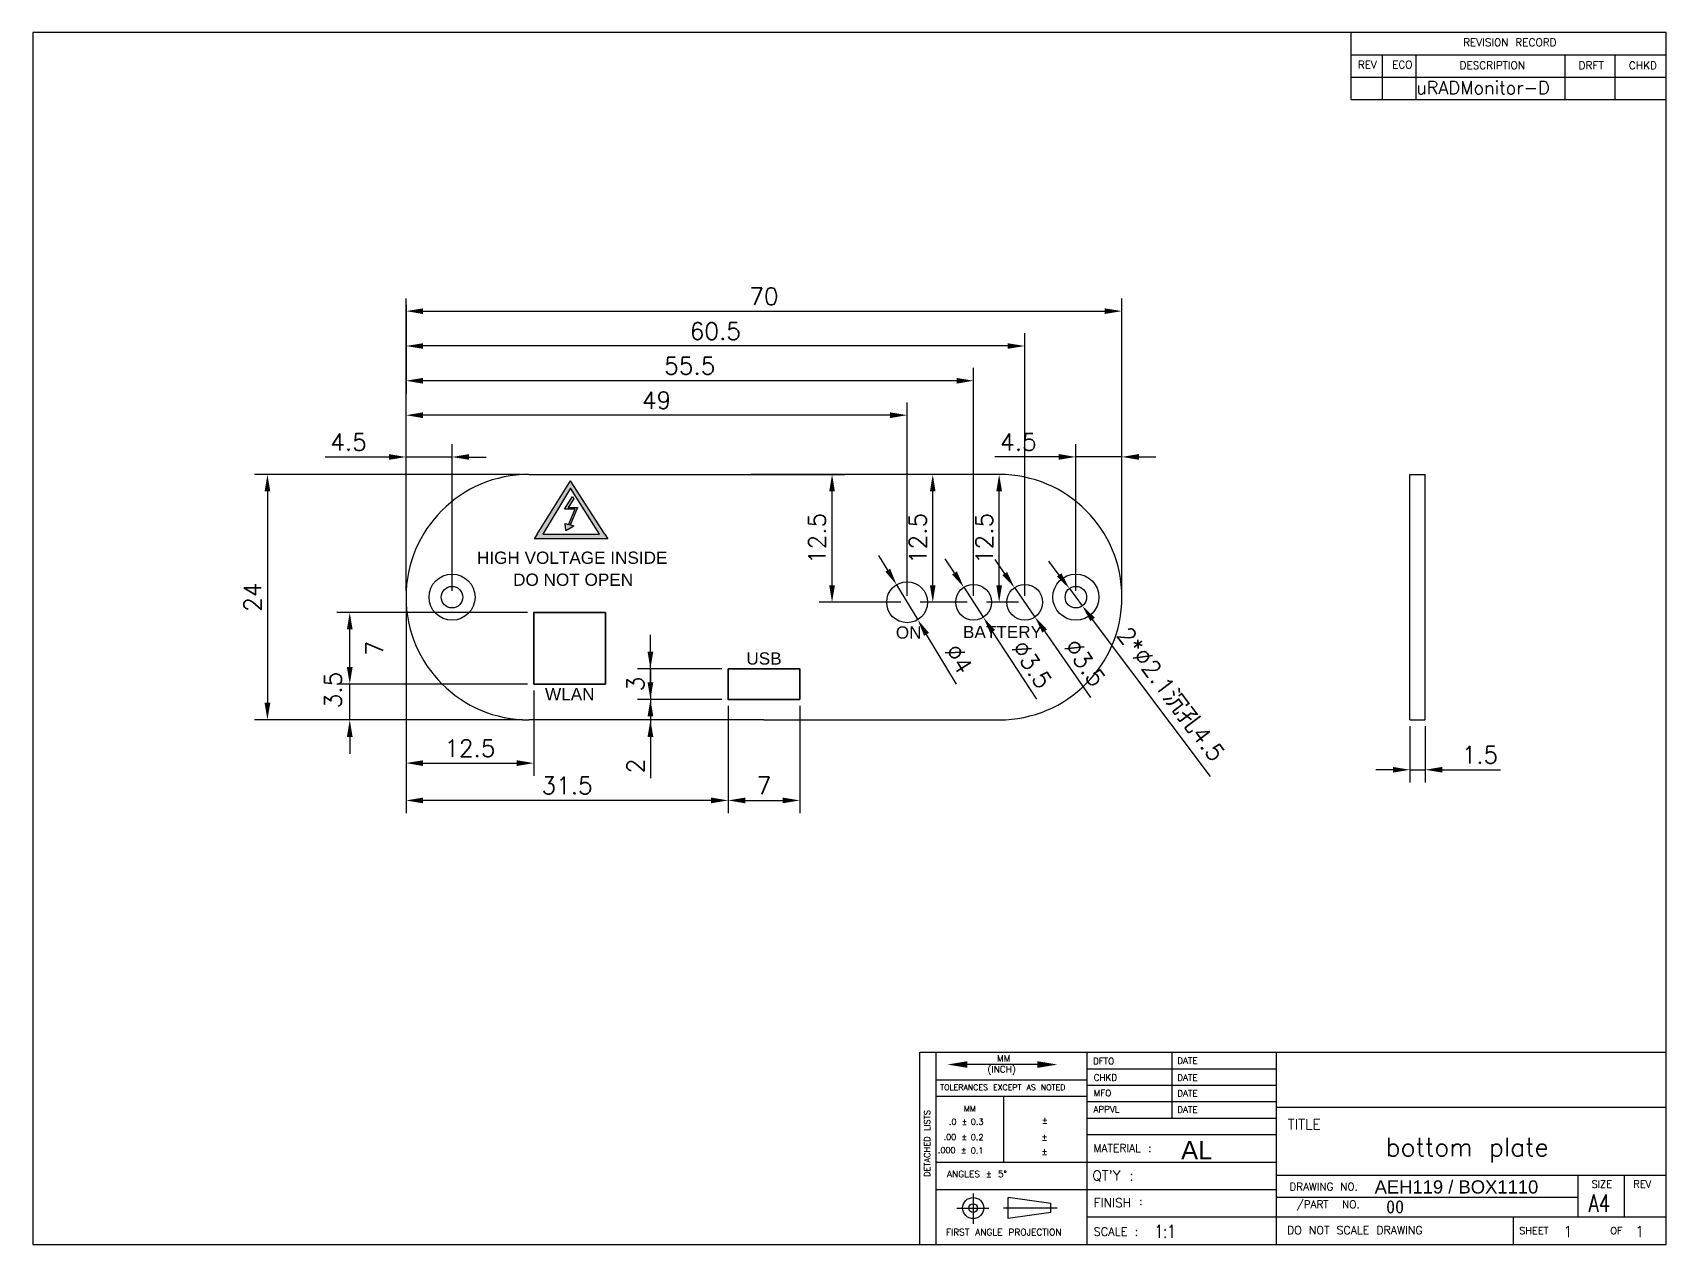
# Model space of a CAD drawing. Header units: millimetres. Extents: x 207 to 636, y 68 to 498.
# Drawn here: x 207.6 to 367.4, y 67.8 to 186.3 of the extents above; entities that cross this region are included whole.
import ezdxf
from ezdxf.enums import TextEntityAlignment as Align

# ---------------------------------------------------------------- set-up
doc = ezdxf.new("R2010")
doc.units = ezdxf.units.MM
for name, color, linetype, lineweight in [('Callout', 3, 'Continuous', 0), ('CAXA0', 7, 'Continuous', 70), ('Contour line', 1, 'Continuous', 15), ('Draw', 7, 'Continuous', 35), ('TEXT', 7, 'Continuous', 20)]:
    doc.layers.add(name, color=color, linetype=linetype, lineweight=lineweight)
doc.styles.add('_YES', font='ROMANC.SHX', dxfattribs={"height": 1.5})
doc.styles.add('ADESK2', font='romans')
doc.styles.get("Standard").update_dxf_attribs({"font": 'txt.shx'})
doc.styles.add('样式 1', font='Arial.ttf')
doc.dimstyles.new('ISO-25', dxfattribs={"dimtxt": 2.5, "dimasz": 2, "dimexe": 1.25, "dimexo": 0.625, "dimtad": 1, "dimdsep": 46, "dimtxsty": 'Standard', "dimcen": 2.5, "dimclrt": 256, "dimadec": 0, "dimazin": 0, "dimtfac": 1, "dimtmove": 0, "dimatfit": 3, "dimfxl": 1, "dimarcsym": 0})

# ---------------------------------------------------------------- blocks, each defined once
blk = doc.blocks.new('*D24')
at = {"layer": 'Callout', "color": 0, "lineweight": -2, "transparency": 16777216}
for p, q in [((244.13, 133.2), (244.13, 146.03)), ((248.63, 131.7), (248.63, 146.03)), ((242.46, 144.78), (236.21, 144.78)), ((248.63, 144.78), (244.13, 144.78)), ((250.3, 144.78), (251.96, 144.78))]:
    blk.add_line(p, q, dxfattribs=at)
at = {"layer": 'Callout', "color": 0, "lineweight": 35, "transparency": 16777216}
for points in [[(242.46, 145.06), (242.46, 144.51), (244.13, 144.78)], [(250.3, 145.06), (250.3, 144.51), (248.63, 144.78)]]:
    blk.add_solid(points, dxfattribs=at)
at = {"layer": 'Defpoints', "color": 0, "lineweight": 35, "transparency": 16777216}
for p in [(244.13, 144.78), (244.13, 132.57), (248.63, 131.07)]:
    blk.add_point(p, dxfattribs=at)
at = {"layer": 'Callout', "lineweight": 25, "transparency": 16777216, "insert": (238.51, 146.24), "char_height": 1.667, "attachment_point": 5}
blk.add_mtext('4.5', dxfattribs=at)
blk = doc.blocks.new('*D25')
at = {"layer": 'Callout', "color": 0, "lineweight": -2, "transparency": 16777216}
for p, q in [((255.4, 143.07), (229.33, 143.07)), ((230.58, 141.41), (230.58, 120.74)), ((255.4, 119.07), (229.33, 119.07))]:
    blk.add_line(p, q, dxfattribs=at)
at = {"layer": 'Callout', "color": 0, "lineweight": 35, "transparency": 16777216}
for points in [[(230.3, 141.41), (230.86, 141.41), (230.58, 143.07)], [(230.3, 120.74), (230.86, 120.74), (230.58, 119.07)]]:
    blk.add_solid(points, dxfattribs=at)
at = {"layer": 'Defpoints', "color": 0, "lineweight": 35, "transparency": 16777216}
for p in [(256.03, 143.07), (230.58, 119.07), (256.03, 119.07)]:
    blk.add_point(p, dxfattribs=at)
at = {"layer": 'Callout', "lineweight": 25, "transparency": 16777216, "insert": (229.12, 131.07), "char_height": 1.667, "attachment_point": 5, "rotation": 90}
blk.add_mtext('24', dxfattribs=at)
blk = doc.blocks.new('*D26')
at = {"layer": 'Callout', "color": 0, "lineweight": -2, "transparency": 16777216}
for p, q in [((244.13, 131.7), (244.13, 160.3)), ((314.13, 131.7), (314.13, 160.3)), ((245.8, 159.05), (312.46, 159.05))]:
    blk.add_line(p, q, dxfattribs=at)
at = {"layer": 'Callout', "color": 0, "lineweight": 35, "transparency": 16777216}
for points in [[(245.8, 159.32), (245.8, 158.77), (244.13, 159.05)], [(312.46, 159.32), (312.46, 158.77), (314.13, 159.05)]]:
    blk.add_solid(points, dxfattribs=at)
at = {"layer": 'Defpoints', "color": 0, "lineweight": 35, "transparency": 16777216}
for p in [(314.13, 159.05), (244.13, 131.07), (314.13, 131.07)]:
    blk.add_point(p, dxfattribs=at)
at = {"layer": 'Callout', "lineweight": 25, "transparency": 16777216, "insert": (279.13, 160.5), "char_height": 1.667, "attachment_point": 5}
blk.add_mtext('70', dxfattribs=at)
blk = doc.blocks.new('*D27')
at = {"layer": 'Callout', "color": 0, "lineweight": -2, "transparency": 16777216}
for p, q in [((308, 133.24), (307, 134.58)), ((309, 131.91), (310.26, 130.23)), ((322.81, 113.54), (311.26, 128.9))]:
    blk.add_line(p, q, dxfattribs=at)
at = {"layer": 'Callout', "color": 0, "lineweight": 35, "transparency": 16777216}
for points in [[(308.22, 133.41), (307.78, 133.08), (309, 131.91)], [(311.49, 129.07), (311.04, 128.73), (310.26, 130.23)]]:
    blk.add_solid(points, dxfattribs=at)
at = {"layer": 'Defpoints', "color": 0, "lineweight": 35, "transparency": 16777216}
for p in [(309, 131.91), (310.26, 130.23)]:
    blk.add_point(p, dxfattribs=at)
at = {"layer": 'Callout', "lineweight": 25, "transparency": 16777216, "insert": (318.86, 121.54), "char_height": 1.6667, "attachment_point": 5, "rotation": 306.9328}
blk.add_mtext('2*%%C2.1沉孔4.5', dxfattribs=at)
blk = doc.blocks.new('*D32')
at = {"layer": 'Callout', "color": 0, "lineweight": -2, "transparency": 16777216}
for p, q in [((342.29, 118.45), (342.29, 112.94)), ((343.79, 118.45), (343.79, 112.94)), ((340.63, 114.19), (338.96, 114.19)), ((342.29, 114.19), (343.79, 114.19)), ((345.46, 114.19), (351.15, 114.19))]:
    blk.add_line(p, q, dxfattribs=at)
at = {"layer": 'Callout', "color": 0, "lineweight": 35, "transparency": 16777216}
for points in [[(340.63, 114.47), (340.63, 113.91), (342.29, 114.19)], [(345.46, 114.47), (345.46, 113.91), (343.79, 114.19)]]:
    blk.add_solid(points, dxfattribs=at)
at = {"layer": 'Defpoints', "color": 0, "lineweight": 35, "transparency": 16777216}
for p in [(342.29, 119.07), (343.79, 119.07), (343.79, 114.19)]:
    blk.add_point(p, dxfattribs=at)
at = {"layer": 'Callout', "lineweight": 25, "transparency": 16777216, "insert": (349.14, 115.65), "char_height": 1.667, "attachment_point": 5}
blk.add_mtext('1.5', dxfattribs=at)
blk = doc.blocks.new('*D34')
at = {"layer": 'Callout', "color": 0, "lineweight": -2, "transparency": 16777216}
for p, q in [((291.23, 133.71), (290.37, 135.14)), ((292.1, 132.28), (294.17, 128.86)), ((297.97, 122.56), (295.03, 127.43))]:
    blk.add_line(p, q, dxfattribs=at)
at = {"layer": 'Callout', "color": 0, "lineweight": 35, "transparency": 16777216}
for points in [[(291.47, 133.85), (291, 133.57), (292.1, 132.28)], [(295.27, 127.58), (294.79, 127.29), (294.17, 128.86)]]:
    blk.add_solid(points, dxfattribs=at)
at = {"layer": 'Defpoints', "color": 0, "lineweight": 35, "transparency": 16777216}
for p in [(292.1, 132.28), (294.17, 128.86)]:
    blk.add_point(p, dxfattribs=at)
at = {"layer": 'Callout', "lineweight": 25, "transparency": 16777216, "insert": (298.18, 125.04), "char_height": 1.667, "attachment_point": 5, "rotation": 301.1613}
blk.add_mtext('∅4', dxfattribs=at)
blk = doc.blocks.new('*D35')
at = {"layer": 'Callout', "color": 0, "lineweight": -2, "transparency": 16777216}
for p, q in [((256.76, 143.07), (287.04, 143.07)), ((285.79, 132.24), (285.79, 141.41)), ((292.51, 130.57), (284.54, 130.57))]:
    blk.add_line(p, q, dxfattribs=at)
at = {"layer": 'Callout', "color": 0, "lineweight": 35, "transparency": 16777216}
for points in [[(285.51, 141.41), (286.07, 141.41), (285.79, 143.07)], [(285.51, 132.24), (286.07, 132.24), (285.79, 130.57)]]:
    blk.add_solid(points, dxfattribs=at)
at = {"layer": 'Defpoints', "color": 0, "lineweight": 35, "transparency": 16777216}
for p in [(256.13, 143.07), (285.79, 143.07), (293.13, 130.57)]:
    blk.add_point(p, dxfattribs=at)
at = {"layer": 'Callout', "lineweight": 25, "transparency": 16777216, "insert": (284.33, 136.82), "char_height": 1.667, "attachment_point": 5, "rotation": 90}
blk.add_mtext('12.5', dxfattribs=at)
blk = doc.blocks.new('*D39')
at = {"layer": 'Callout', "color": 0, "lineweight": -2, "transparency": 16777216}
for p, q in [((309.63, 131.7), (309.63, 146.04)), ((314.13, 132.32), (314.13, 146.04)), ((307.96, 144.79), (301.71, 144.79)), ((314.13, 144.79), (309.63, 144.79)), ((315.8, 144.79), (317.46, 144.79))]:
    blk.add_line(p, q, dxfattribs=at)
at = {"layer": 'Callout', "color": 0, "lineweight": 35, "transparency": 16777216}
for points in [[(307.96, 145.07), (307.96, 144.51), (309.63, 144.79)], [(315.8, 145.07), (315.8, 144.51), (314.13, 144.79)]]:
    blk.add_solid(points, dxfattribs=at)
at = {"layer": 'Defpoints', "color": 0, "lineweight": 35, "transparency": 16777216}
for p in [(309.63, 144.79), (309.63, 131.07), (314.13, 131.7)]:
    blk.add_point(p, dxfattribs=at)
at = {"layer": 'Callout', "lineweight": 35, "transparency": 16777216, "insert": (304.01, 146.25), "char_height": 1.667, "attachment_point": 5}
blk.add_mtext('4.5', dxfattribs=at)
blk = doc.blocks.new('*D40')
at = {"layer": 'Callout', "color": 0, "lineweight": -2, "transparency": 16777216}
for p, q in [((238.63, 124.24), (238.63, 125.91)), ((255.38, 122.57), (237.38, 122.57)), ((238.63, 119.07), (238.63, 122.57)), ((255.51, 119.07), (237.38, 119.07)), ((238.63, 117.41), (238.63, 115.74))]:
    blk.add_line(p, q, dxfattribs=at)
at = {"layer": 'Callout', "color": 0, "lineweight": 35, "transparency": 16777216}
for points in [[(238.35, 124.24), (238.91, 124.24), (238.63, 122.57)], [(238.35, 117.41), (238.91, 117.41), (238.63, 119.07)]]:
    blk.add_solid(points, dxfattribs=at)
at = {"layer": 'Defpoints', "color": 0, "lineweight": 35, "transparency": 16777216}
for p in [(238.63, 122.57), (256, 122.57), (256.13, 119.07)]:
    blk.add_point(p, dxfattribs=at)
at = {"layer": 'Callout', "lineweight": 35, "transparency": 16777216, "insert": (236.99, 121.99), "char_height": 1.667, "attachment_point": 5, "rotation": 90}
blk.add_mtext('3.5', dxfattribs=at)
blk = doc.blocks.new('*D41')
at = {"layer": 'Callout', "color": 0, "lineweight": -2, "transparency": 16777216}
for p, q in [((256, 129.57), (237.38, 129.57)), ((238.63, 124.24), (238.63, 127.91)), ((256, 122.57), (237.38, 122.57))]:
    blk.add_line(p, q, dxfattribs=at)
at = {"layer": 'Callout', "color": 0, "lineweight": 35, "transparency": 16777216}
for points in [[(238.35, 127.91), (238.91, 127.91), (238.63, 129.57)], [(238.35, 124.24), (238.91, 124.24), (238.63, 122.57)]]:
    blk.add_solid(points, dxfattribs=at)
at = {"layer": 'Defpoints', "color": 0, "lineweight": 35, "transparency": 16777216}
for p in [(238.63, 129.57), (256.63, 129.57), (256.63, 122.57)]:
    blk.add_point(p, dxfattribs=at)
at = {"layer": 'Callout', "lineweight": 35, "transparency": 16777216, "insert": (241.05, 126.07), "char_height": 1.67, "attachment_point": 5, "rotation": 90}
blk.add_mtext('7', dxfattribs=at)
blk = doc.blocks.new('*D43')
at = {"layer": 'Callout', "color": 0, "lineweight": -2, "transparency": 16777216}
for p, q in [((244.13, 131.07), (244.13, 113.59)), ((256.63, 121.95), (256.63, 113.59)), ((245.8, 114.84), (254.96, 114.84))]:
    blk.add_line(p, q, dxfattribs=at)
at = {"layer": 'Callout', "color": 0, "lineweight": 35, "transparency": 16777216}
for points in [[(245.8, 115.12), (245.8, 114.56), (244.13, 114.84)], [(254.96, 115.12), (254.96, 114.56), (256.63, 114.84)]]:
    blk.add_solid(points, dxfattribs=at)
at = {"layer": 'Defpoints', "color": 0, "lineweight": 35, "transparency": 16777216}
for p in [(244.13, 131.7), (256.63, 122.57), (256.63, 114.84)]:
    blk.add_point(p, dxfattribs=at)
at = {"layer": 'Callout', "lineweight": 35, "transparency": 16777216, "insert": (250.38, 116.3), "char_height": 1.667, "attachment_point": 5}
blk.add_mtext('12.5', dxfattribs=at)
blk = doc.blocks.new('*D44')
at = {"layer": 'Callout', "color": 0, "lineweight": -2, "transparency": 16777216}
for p, q in [((275.63, 120.45), (275.63, 109.94)), ((282.63, 120.45), (282.63, 109.94)), ((277.3, 111.19), (280.96, 111.19))]:
    blk.add_line(p, q, dxfattribs=at)
at = {"layer": 'Callout', "color": 0, "lineweight": 35, "transparency": 16777216}
for points in [[(277.3, 111.47), (277.3, 110.91), (275.63, 111.19)], [(280.96, 111.47), (280.96, 110.91), (282.63, 111.19)]]:
    blk.add_solid(points, dxfattribs=at)
at = {"layer": 'Defpoints', "color": 0, "lineweight": 35, "transparency": 16777216}
for p in [(275.63, 121.07), (282.63, 121.07), (282.63, 111.19)]:
    blk.add_point(p, dxfattribs=at)
at = {"layer": 'Callout', "lineweight": 35, "transparency": 16777216, "insert": (279.13, 112.65), "char_height": 1.67, "attachment_point": 5}
blk.add_mtext('7', dxfattribs=at)
blk = doc.blocks.new('*D45')
at = {"layer": 'Callout', "color": 0, "lineweight": -2, "transparency": 16777216}
for p, q in [((244.13, 130.45), (244.13, 109.94)), ((275.63, 120.45), (275.63, 109.94)), ((273.96, 111.19), (245.8, 111.19))]:
    blk.add_line(p, q, dxfattribs=at)
at = {"layer": 'Callout', "color": 0, "lineweight": 35, "transparency": 16777216}
for points in [[(245.8, 111.47), (245.8, 110.91), (244.13, 111.19)], [(273.96, 111.47), (273.96, 110.91), (275.63, 111.19)]]:
    blk.add_solid(points, dxfattribs=at)
at = {"layer": 'Defpoints', "color": 0, "lineweight": 35, "transparency": 16777216}
for p in [(244.13, 131.07), (275.63, 121.07), (244.13, 111.19)]:
    blk.add_point(p, dxfattribs=at)
at = {"layer": 'Callout', "lineweight": 35, "transparency": 16777216, "insert": (259.88, 112.65), "char_height": 1.667, "attachment_point": 5}
blk.add_mtext('31.5', dxfattribs=at)
blk = doc.blocks.new('*D46')
at = {"layer": 'Callout', "color": 0, "lineweight": -2, "transparency": 16777216}
for p, q in [((268.03, 122.74), (268.03, 124.4)), ((275.01, 121.07), (266.78, 121.07)), ((268.03, 121.07), (268.03, 119.07)), ((267.4, 119.07), (266.78, 119.07)), ((268.03, 117.41), (268.03, 113.38))]:
    blk.add_line(p, q, dxfattribs=at)
at = {"layer": 'Callout', "color": 0, "lineweight": 35, "transparency": 16777216}
for points in [[(267.75, 122.74), (268.31, 122.74), (268.03, 121.07)], [(267.75, 117.41), (268.31, 117.41), (268.03, 119.07)]]:
    blk.add_solid(points, dxfattribs=at)
at = {"layer": 'Defpoints', "color": 0, "lineweight": 35, "transparency": 16777216}
for p in [(275.63, 121.07), (268.03, 119.07), (268.03, 119.07)]:
    blk.add_point(p, dxfattribs=at)
at = {"layer": 'Callout', "lineweight": 35, "transparency": 16777216, "insert": (266.57, 114.56), "char_height": 1.67, "attachment_point": 5, "rotation": 90}
blk.add_mtext('2', dxfattribs=at)
blk = doc.blocks.new('*D47')
at = {"layer": 'Callout', "color": 0, "lineweight": -2, "transparency": 16777216}
for p, q in [((268.03, 125.73), (268.03, 127.4)), ((275.01, 124.07), (266.78, 124.07)), ((268.03, 124.07), (268.03, 121.07)), ((275.01, 121.07), (266.78, 121.07)), ((268.03, 119.4), (268.03, 117.74))]:
    blk.add_line(p, q, dxfattribs=at)
at = {"layer": 'Callout', "color": 0, "lineweight": 35, "transparency": 16777216}
for points in [[(267.75, 125.73), (268.31, 125.73), (268.03, 124.07)], [(267.75, 119.4), (268.31, 119.4), (268.03, 121.07)]]:
    blk.add_solid(points, dxfattribs=at)
at = {"layer": 'Defpoints', "color": 0, "lineweight": 35, "transparency": 16777216}
for p in [(275.63, 124.07), (268.03, 121.07), (275.63, 121.07)]:
    blk.add_point(p, dxfattribs=at)
at = {"layer": 'Callout', "lineweight": 35, "transparency": 16777216, "insert": (266.57, 122.58), "char_height": 1.67, "attachment_point": 5, "rotation": 90}
blk.add_mtext('3', dxfattribs=at)
blk = doc.blocks.new('*D48')
at = {"layer": 'Callout', "color": 0, "lineweight": -2, "transparency": 16777216}
for p, q in [((244.13, 146.66), (244.13, 150.12)), ((291.46, 148.87), (245.8, 148.87)), ((293.13, 131.2), (293.13, 150.12))]:
    blk.add_line(p, q, dxfattribs=at)
at = {"layer": 'Callout', "color": 0, "lineweight": 35, "transparency": 16777216}
for points in [[(245.8, 149.15), (245.8, 148.59), (244.13, 148.87)], [(291.46, 149.15), (291.46, 148.59), (293.13, 148.87)]]:
    blk.add_solid(points, dxfattribs=at)
at = {"layer": 'Defpoints', "color": 0, "lineweight": 35, "transparency": 16777216}
for p in [(244.13, 148.87), (244.13, 146.03), (293.13, 130.57)]:
    blk.add_point(p, dxfattribs=at)
at = {"layer": 'Callout', "lineweight": 35, "transparency": 16777216, "insert": (268.63, 150.33), "char_height": 1.667, "attachment_point": 5}
blk.add_mtext('49', dxfattribs=at)
blk = doc.blocks.new('*D49')
at = {"layer": 'Callout', "color": 0, "lineweight": -2, "transparency": 16777216}
for p, q in [((297.76, 133.44), (296.85, 134.83)), ((298.67, 132.04), (300.58, 129.11)), ((305.81, 121.08), (301.49, 127.71))]:
    blk.add_line(p, q, dxfattribs=at)
at = {"layer": 'Callout', "color": 0, "lineweight": 35, "transparency": 16777216}
for points in [[(298, 133.59), (297.53, 133.29), (298.67, 132.04)], [(301.73, 127.86), (301.26, 127.56), (300.58, 129.11)]]:
    blk.add_solid(points, dxfattribs=at)
at = {"layer": 'Defpoints', "color": 0, "lineweight": 35, "transparency": 16777216}
for p in [(298.67, 132.04), (300.58, 129.11)]:
    blk.add_point(p, dxfattribs=at)
at = {"layer": 'Callout', "lineweight": 25, "transparency": 16777216, "insert": (305.33, 124.49), "char_height": 1.667, "attachment_point": 5, "rotation": 303.0772}
blk.add_mtext('∅3.5', dxfattribs=at)
blk = doc.blocks.new('*D50')
at = {"layer": 'Callout', "color": 0, "lineweight": -2, "transparency": 16777216}
for p, q in [((300.88, 143.07), (294.39, 143.07)), ((295.64, 132.24), (295.64, 141.41)), ((299, 130.57), (294.39, 130.57))]:
    blk.add_line(p, q, dxfattribs=at)
at = {"layer": 'Callout', "color": 0, "lineweight": 35, "transparency": 16777216}
for points in [[(295.36, 141.41), (295.91, 141.41), (295.64, 143.07)], [(295.36, 132.24), (295.91, 132.24), (295.64, 130.57)]]:
    blk.add_solid(points, dxfattribs=at)
at = {"layer": 'Defpoints', "color": 0, "lineweight": 35, "transparency": 16777216}
for p in [(295.64, 143.07), (301.51, 143.07), (299.63, 130.57)]:
    blk.add_point(p, dxfattribs=at)
at = {"layer": 'Callout', "lineweight": 35, "transparency": 16777216, "insert": (294.18, 136.82), "char_height": 1.667, "attachment_point": 5, "rotation": 90}
blk.add_mtext('12.5', dxfattribs=at)
blk = doc.blocks.new('*D51')
at = {"layer": 'Callout', "color": 0, "lineweight": -2, "transparency": 16777216}
for p, q in [((244.13, 159.67), (244.13, 150.99)), ((299.63, 131.2), (299.63, 153.49)), ((297.96, 152.24), (245.8, 152.24))]:
    blk.add_line(p, q, dxfattribs=at)
at = {"layer": 'Callout', "color": 0, "lineweight": 35, "transparency": 16777216}
for points in [[(245.8, 152.52), (245.8, 151.96), (244.13, 152.24)], [(297.96, 152.52), (297.96, 151.96), (299.63, 152.24)]]:
    blk.add_solid(points, dxfattribs=at)
at = {"layer": 'Defpoints', "color": 0, "lineweight": 35, "transparency": 16777216}
for p in [(244.13, 160.3), (244.13, 152.24), (299.63, 130.57)]:
    blk.add_point(p, dxfattribs=at)
at = {"layer": 'Callout', "lineweight": 35, "transparency": 16777216, "insert": (271.88, 153.7), "char_height": 1.667, "attachment_point": 5}
blk.add_mtext('55.5', dxfattribs=at)
blk = doc.blocks.new('*D52')
at = {"layer": 'Callout', "color": 0, "lineweight": -2, "transparency": 16777216}
for p, q in [((302.68, 133.37), (301.73, 134.74)), ((303.63, 132.01), (305.63, 129.13)), ((311.1, 121.27), (306.58, 127.76))]:
    blk.add_line(p, q, dxfattribs=at)
at = {"layer": 'Callout', "color": 0, "lineweight": 35, "transparency": 16777216}
for points in [[(302.91, 133.53), (302.45, 133.22), (303.63, 132.01)], [(306.81, 127.92), (306.35, 127.61), (305.63, 129.13)]]:
    blk.add_solid(points, dxfattribs=at)
at = {"layer": 'Defpoints', "color": 0, "lineweight": 35, "transparency": 16777216}
for p in [(303.63, 132.01), (305.63, 129.13)]:
    blk.add_point(p, dxfattribs=at)
at = {"layer": 'Callout', "lineweight": 25, "transparency": 16777216, "insert": (310.51, 124.66), "char_height": 1.667, "attachment_point": 5, "rotation": 304.8231}
blk.add_mtext('∅3.5', dxfattribs=at)
blk = doc.blocks.new('*D53')
at = {"layer": 'Callout', "color": 0, "lineweight": -2, "transparency": 16777216}
for p, q in [((244.13, 151.62), (244.13, 156.89)), ((304.63, 131.19), (304.63, 156.89)), ((302.96, 155.64), (245.8, 155.64))]:
    blk.add_line(p, q, dxfattribs=at)
at = {"layer": 'Callout', "color": 0, "lineweight": 35, "transparency": 16777216}
for points in [[(245.8, 155.91), (245.8, 155.36), (244.13, 155.64)], [(302.96, 155.91), (302.96, 155.36), (304.63, 155.64)]]:
    blk.add_solid(points, dxfattribs=at)
at = {"layer": 'Defpoints', "color": 0, "lineweight": 35, "transparency": 16777216}
for p in [(244.13, 155.64), (244.13, 150.99), (304.63, 130.57)]:
    blk.add_point(p, dxfattribs=at)
at = {"layer": 'Callout', "lineweight": 35, "transparency": 16777216, "insert": (274.38, 157.09), "char_height": 1.667, "attachment_point": 5}
blk.add_mtext('60.5', dxfattribs=at)
blk = doc.blocks.new('*D54')
at = {"layer": 'Callout', "color": 0, "lineweight": -2, "transparency": 16777216}
for p, q in [((301.51, 143.07), (300.88, 143.07)), ((302.13, 132.24), (302.13, 141.41)), ((304.01, 130.57), (300.88, 130.57))]:
    blk.add_line(p, q, dxfattribs=at)
at = {"layer": 'Callout', "color": 0, "lineweight": 35, "transparency": 16777216}
for points in [[(301.85, 141.41), (302.41, 141.41), (302.13, 143.07)], [(301.85, 132.24), (302.41, 132.24), (302.13, 130.57)]]:
    blk.add_solid(points, dxfattribs=at)
at = {"layer": 'Defpoints', "color": 0, "lineweight": 35, "transparency": 16777216}
for p in [(302.13, 143.07), (302.13, 143.07), (304.63, 130.57)]:
    blk.add_point(p, dxfattribs=at)
at = {"layer": 'Callout', "lineweight": 35, "transparency": 16777216, "insert": (300.67, 136.82), "char_height": 1.667, "attachment_point": 5, "rotation": 90}
blk.add_mtext('12.5', dxfattribs=at)

msp = doc.modelspace()

# ---------------------------------------------------------------- hatches: boundary and pattern name
at = {"layer": 'TEXT', "lineweight": 35}
h = msp.add_hatch(color=256, dxfattribs=at)
h.dxf.hatch_style = 1
h.paths.add_polyline_path([(260.224, 142.437), (256.966, 137.24), (256.663, 136.793), (263.878, 136.793), (263.588, 137.24)])
h.paths.add_polyline_path([(263.056, 137.24), (257.499, 137.24), (260.225, 141.744)], flags=16)
h.paths.add_polyline_path([(260.899, 139.841), (260.178, 138.147), (260.551, 138.047), (259.767, 137.595), (259.684, 138.279), (260.021, 138.189), (260.654, 139.67), (259.621, 139.67), (260.4, 140.906), (260.554, 140.689), (260.002, 139.841)], flags=0)
h.paths.add_polyline_path([(260.554, 140.689), (260.4, 140.906), (259.621, 139.67), (260.654, 139.67), (260.021, 138.189), (260.178, 138.147), (260.899, 139.841), (260.002, 139.841)], flags=0)
h.paths.add_polyline_path([(259.684, 138.279), (259.767, 137.595), (260.551, 138.047)], flags=0)
h = msp.add_hatch(color=256, dxfattribs=at)
h.dxf.hatch_style = 1
h.paths.add_polyline_path([(259.767, 137.595), (260.551, 138.047), (259.684, 138.279)])
h.paths.add_polyline_path([(260.021, 138.189), (260.178, 138.147), (260.899, 139.841), (260.002, 139.841), (260.554, 140.689), (260.4, 140.906), (259.621, 139.67), (260.654, 139.67)])

# ---------------------------------------------------------------- linework, layer by layer
at = {"layer": 'CAXA0', "color": 0, "lineweight": 25}
for p, q in [((367.367, 186.288), (207.626, 186.288)), ((207.626, 186.288), (207.626, 67.77)), ((207.626, 186.288), (207.626, 67.77)), ((207.626, 186.288), (207.626, 67.77)), ((336.502, 186.288), (336.502, 179.766)), ((367.367, 67.77), (367.367, 186.288)), ((336.502, 184.114), (367.367, 184.114)), ((339.598, 179.766), (339.598, 184.114)), ((342.903, 179.766), (342.903, 184.114)), ((357.472, 179.766), (357.472, 184.114)), ((362.355, 179.766), (362.355, 184.114)), ((336.502, 181.94), (367.367, 181.94)), ((336.502, 179.766), (367.367, 179.766)), ((295.977, 67.77), (295.977, 86.557)), ((310.692, 86.557), (310.692, 67.77)), ((319.052, 80.116), (319.052, 86.557)), ((329.256, 67.77), (329.256, 86.557)), ((305.953, 85.356), (298.961, 85.356)), ((310.692, 84.947), (329.256, 84.947)), ((295.977, 83.873), (310.692, 83.873)), ((310.692, 83.336), (329.256, 83.336)), ((295.977, 82.263), (310.692, 82.263)), ((302.6, 75.822), (302.6, 82.263)), ((310.692, 81.726), (329.256, 81.726)), ((310.692, 80.116), (329.256, 80.116)), ((329.256, 81.189), (367.367, 81.189)), ((310.692, 78.506), (329.256, 78.506)), ((295.977, 75.822), (329.256, 75.822)), ((329.256, 74.533), (367.367, 74.533)), ((358.739, 70.454), (358.739, 74.533)), ((363.287, 70.454), (363.287, 74.533)), ((295.977, 73.138), (329.256, 73.138)), ((299.589, 72.747), (299.589, 69.78)), ((303.014, 70.293), (303.014, 72.348)), ((307.182, 71.749), (303.014, 72.348)), ((329.256, 72.396), (358.739, 72.396)), ((297.99, 71.32), (301.13, 71.32)), ((307.81, 71.32), (302.557, 71.32)), ((307.182, 70.892), (303.014, 70.293)), ((307.182, 70.892), (307.182, 71.749)), ((310.692, 70.454), (329.256, 70.454)), ((329.256, 70.454), (367.367, 70.454)), ((352.411, 67.77), (352.411, 70.454)), ((207.626, 67.77), (367.367, 67.77))]:
    msp.add_line(p, q, dxfattribs=at)
at = {"layer": 'CAXA0', "color": 0, "linetype": 'Continuous', "lineweight": 25}
for p, q in [((294.367, 67.77), (294.367, 86.557)), ((294.367, 86.557), (367.367, 86.557))]:
    msp.add_line(p, q, dxfattribs=at)
at = {"layer": 'CAXA0', "color": 0, "lineweight": 25}
for radius in [1.028, 0.428]:
    msp.add_circle((299.589, 71.32), radius, dxfattribs=at)
for points in [[(299.009, 85.034), (299.009, 85.678), (297.076, 85.356)], [(305.878, 85.678), (305.878, 85.034), (307.81, 85.356)]]:
    msp.add_solid(points, dxfattribs=at)
at = {"layer": 'Contour line', "lineweight": 35}
for points in [[(256.627, 122.572), (263.627, 122.572), (263.627, 129.572), (256.627, 129.572)], [(275.631, 124.066), (282.629, 124.066), (282.629, 121.07), (275.631, 121.07)]]:
    msp.add_lwpolyline(points, close=True, dxfattribs=at)
at = {"layer": 'Contour line', "lineweight": 25}
for centre, radius in [((293.131, 130.572), 2), ((299.628, 130.575), 1.75), ((304.63, 130.569), 1.75)]:
    msp.add_circle(centre, radius, dxfattribs=at)
at = {"layer": 'Draw', "lineweight": 25}
for p, q in [((256.131, 143.072), (279.131, 143.072)), ((301.506, 143.072), (277.881, 143.072)), ((302.131, 143.072), (279.131, 143.072)), ((342.295, 143.072), (343.795, 143.072)), ((342.295, 119.072), (342.295, 143.072)), ((343.795, 119.072), (343.795, 143.072)), ((279.131, 119.072), (256.131, 119.072)), ((279.131, 119.072), (302.131, 119.072)), ((342.295, 119.072), (343.795, 119.072))]:
    msp.add_line(p, q, dxfattribs=at)
for centre, radius in [((248.631, 131.072), 2.25), ((309.631, 131.072), 2.25), ((248.631, 131.072), 1.05), ((309.631, 131.072), 1.05)]:
    msp.add_circle(centre, radius, dxfattribs=at)
for centre, start, end in [((256.131, 131.072), 90, 270), ((302.131, 131.072), 270, 90)]:
    msp.add_arc(centre, 12, start, end, dxfattribs=at)
at = {"layer": 'TEXT', "lineweight": 25, "ltscale": 0.4}
for p, q in [((256.966, 137.24), (260.224, 142.437)), ((263.588, 137.24), (260.224, 142.437)), ((260.225, 141.744), (257.499, 137.24)), ((259.621, 139.67), (260.4, 140.906)), ((260.554, 140.689), (260.002, 139.841)), ((263.056, 137.24), (260.225, 141.744)), ((260.4, 140.906), (260.554, 140.689)), ((260.654, 139.67), (259.621, 139.67)), ((260.002, 139.841), (260.899, 139.841)), ((260.654, 139.67), (260.021, 138.189)), ((260.899, 139.841), (260.168, 138.123)), ((259.684, 138.279), (260.551, 138.047)), ((259.767, 137.595), (259.684, 138.279)), ((259.767, 137.595), (260.551, 138.047)), ((256.966, 137.24), (256.663, 136.793)), ((263.878, 136.793), (256.663, 136.793)), ((257.499, 137.24), (263.056, 137.24)), ((263.588, 137.24), (263.878, 136.793))]:
    msp.add_line(p, q, dxfattribs=at)

# ---------------------------------------------------------------- texts
at = {"layer": 'CAXA0', "color": 0, "lineweight": 25}
for s, height, p in [('REVISION RECORD', 0.75147, (347.492, 184.959)), ('ECO', 0.7515, (340.552, 182.783)), ('DRFT', 0.7515, (358.792, 182.715)), ('CHKD', 0.7515, (363.715, 182.702)), ('MM', 0.6441, (301.909, 85.641)), ('(INCH)', 0.6441, (300.983, 84.569)), ('DFTO', 0.6261, (311.308, 85.379)), ('TOLERANCES EXCEPT AS NOTED', 0.55824, (296.367, 82.847)), ('CHKD', 0.6261, (311.378, 83.775)), ('MFO', 0.6261, (311.372, 82.256)), ('.0 %%P ', 0.5797, (297.207, 79.468)), ('MM ', 0.5797, (298.669, 80.752)), ('0.3', 0.5797, (299.355, 79.468)), (' %%P', 0.6441, (305.708, 79.593)), ('APPVL', 0.6261, (311.345, 80.665)), ('TITLE', 0.9919, (330.347, 79.009)), ('.00 %%P ', 0.5797, (296.689, 77.979)), ('0.2', 0.5797, (299.355, 77.955)), (' %%P', 0.6441, (305.699, 77.939)), ('.000 %%P ', 0.5797, (296.136, 76.695)), ('0.1', 0.5797, (299.355, 76.648)), (' %%P', 0.6441, (305.681, 76.512)), ('MATERIAL :', 0.771, (311.34, 76.801)), ('ANGLES %%P 5%%d', 0.64412, (297.023, 74.329)), ("QT'Y :", 0.9739, (311.245, 74.013)), ('DRAWING NO.', 0.74347, (330.515, 73.049)), ('FINISH', 0.8696, (311.383, 71.405)), ('/PART  NO.', 0.7435, (331.215, 71.314)), ('FIRST ANGLE PROJECTION', 0.64412, (296.92, 68.636)), ('SCALE :', 0.8116, (311.365, 68.609)), ('DO NOT SCALE DRAWING', 0.7826, (330.279, 68.767))]:
    msp.add_text(s, height=height, dxfattribs=at).set_placement(p)
for s, height, style, p in [('REV', 0.7515, 'ADESK2', (337.197, 182.769)), ('DESCRIPTION', 0.75147, 'ADESK2', (347.144, 182.725)), ('uRADMonitor-D', 1.26998, 'ADESK2', (342.903, 180.266)), ('DATE', 0.628, 'ADESK2', (319.543, 85.423)), ('DATE', 0.628, 'ADESK2', (319.543, 83.767)), ('DATE', 0.628, 'ADESK2', (319.543, 82.234)), ('DATE', 0.628, 'ADESK2', (319.543, 80.64)), ('SIZE', 0.6978, 'ADESK2', (360.051, 73.309)), ('REV', 0.6978, 'ADESK2', (364.151, 73.309)), (':', 0.671, '_YES', (315.842, 71.643)), ('SHEET', 0.6978, 'ADESK2', (352.977, 68.763)), ('OF', 0.6978, 'ADESK2', (361.89, 68.767))]:
    msp.add_text(s, height=height, dxfattribs=dict(at, style=style)).set_placement(p)
msp.add_text('DETACHED LISTS', height=0.59044, rotation=90, dxfattribs=at).set_placement((295.379, 74.361))
at = {"layer": 'CAXA0', "color": 0, "lineweight": 25, "width": 0.75}
msp.add_text('A4', height=1.7176, dxfattribs=at).set_placement((359.777, 70.94))
at = {"layer": 'CAXA0', "color": 0, "lineweight": 25}
for s, insert, char_height, width, attachment_point in [('{\\fArial|b0|i0|c0|p34;AL}', (321.447, 76.979), 1.78921, 39.01583, 5), ('bottom plate', (347.895, 76.979), 1.78921, 39.01583, 5), ('{\\fArial|b0|i0|c0|p32;AEH119 / BOX1110}', (338.842, 74.03), 1.28823, 38.50474, 1), ('{\\fSimSun|b0|i0|c134|p2;00}', (339.968, 72.089), 1.28823, 38.50474, 1)]:
    msp.add_mtext(s, dxfattribs=dict(at, insert=insert, char_height=char_height, width=width, attachment_point=attachment_point))
at = {"layer": 'CAXA0', "color": 0, "lineweight": 25, "width": 0.75}
msp.add_attdef('1:1', (317.331, 68.394), '', height=1.288, dxfattribs=at)
at = {"layer": 'CAXA0', "color": 0, "lineweight": 25}
for p, s in [((357.281, 68.484), 'X'), ((364.315, 68.484), 'Y')]:
    msp.add_attdef('1', p, s, height=1.074, dxfattribs=at)
at = {"layer": 'TEXT', "lineweight": 25, "ltscale": 0.4, "style": '样式 1'}
for s, p in [('HIGH VOLTAGE INSIDE', (260.382, 134.33)), ('DO NOT OPEN', (260.47, 132.179)), ('ON', (293.284, 127.016)), ('BATTERY', (302.457, 127.066)), ('USB', (279.135, 124.475)), ('WLAN', (260.144, 120.983))]:
    msp.add_text(s, height=1.2, dxfattribs=at).set_placement(p, align=Align.CENTER)

# ---------------------------------------------------------------- dimensions: what is measured, and where the dimension line sits
at = {"layer": 'Callout', "lineweight": 25}
dim = msp.add_linear_dim(base=(314.131, 159.047), p1=(244.131, 131.072), p2=(314.131, 131.072), dimstyle='ISO-25', override={"dimtxt": 1.6667, "dimasz": 1.6667, "dimgap": 0.6245}, dxfattribs=at)
dim.commit()
dim.dimension.update_dxf_attribs({"geometry": '*D26', "text_midpoint": (279.131, 159.047), "dimtype": 160})
at = {"layer": 'Callout', "lineweight": 35}
for base, p1, p2, picture, middle in [((244.131, 152.242), (299.628, 130.575), (244.131, 160.297), '*D51', (271.879, 153.7)), ((282.629, 111.192), (275.631, 121.07), (282.629, 121.07), '*D44', (279.13, 112.65))]:
    dim = msp.add_linear_dim(base=base, p1=p1, p2=p2, dimstyle='ISO-25', override={"dimtxt": 1.6667, "dimasz": 1.6667, "dimgap": 0.6245}, dxfattribs=at)
    dim.commit()
    dim.dimension.update_dxf_attribs({"geometry": picture, "text_midpoint": middle})
for base, p1, p2, picture, middle in [((244.131, 155.635), (304.63, 130.569), (244.131, 150.992), '*D53', (274.381, 155.635)), ((244.131, 148.871), (293.131, 130.572), (244.131, 146.034), '*D48', (268.631, 148.871)), ((309.631, 144.789), (314.131, 131.697), (309.631, 131.072), '*D39', (304.006, 144.789)), ((256.627, 114.839), (244.131, 131.697), (256.627, 122.572), '*D43', (250.379, 114.839)), ((244.131, 111.192), (275.631, 121.07), (244.131, 131.072), '*D45', (259.881, 111.192))]:
    dim = msp.add_linear_dim(base=base, p1=p1, p2=p2, dimstyle='ISO-25', override={"dimtxt": 1.6667, "dimasz": 1.6667, "dimgap": 0.6245}, dxfattribs=at)
    dim.commit()
    dim.dimension.update_dxf_attribs({"geometry": picture, "text_midpoint": middle, "dimtype": 160})
at = {"layer": 'Callout', "lineweight": 25}
for base, p1, p2, override, picture, middle in [((244.131, 144.784), (248.631, 131.072), (244.131, 132.572), {"dimtxt": 1.6667, "dimasz": 1.6667, "dimgap": 0.6245, "dimtoh": 1}, '*D24', (238.506, 146.242)), ((343.795, 114.19), (342.295, 119.072), (343.795, 119.072), {"dimtxt": 1.6667, "dimasz": 1.6667, "dimgap": 0.6245}, '*D32', (349.142, 115.648))]:
    dim = msp.add_linear_dim(base=base, p1=p1, p2=p2, dimstyle='ISO-25', override=override, dxfattribs=at)
    dim.commit()
    dim.dimension.update_dxf_attribs({"geometry": picture, "text_midpoint": middle})
dim = msp.add_linear_dim(base=(230.579, 119.072), p1=(256.029, 143.072), p2=(256.029, 119.072), angle=90, dimstyle='ISO-25', override={"dimtxt": 1.6667, "dimasz": 1.6667, "dimgap": 0.6245}, dxfattribs=at)
dim.commit()
dim.dimension.update_dxf_attribs({"geometry": '*D25', "text_midpoint": (229.121, 131.072)})
dim = msp.add_linear_dim(base=(285.792, 143.072), p1=(293.131, 130.572), p2=(256.131, 143.072), angle=90, dimstyle='ISO-25', override={"dimtxt": 1.6667, "dimasz": 1.6667, "dimgap": 0.6245}, dxfattribs=at)
dim.commit()
dim.dimension.update_dxf_attribs({"geometry": '*D35', "text_midpoint": (285.792, 136.822), "dimtype": 160})
at = {"layer": 'Callout', "lineweight": 35}
for base, p1, p2, picture, middle in [((295.635, 143.072), (299.628, 130.575), (301.506, 143.072), '*D50', (294.177, 136.823)), ((302.131, 143.072), (304.63, 130.569), (302.131, 143.072), '*D54', (300.673, 136.821)), ((268.028, 119.072), (275.631, 121.07), (268.028, 119.072), '*D46', (266.57, 114.559))]:
    dim = msp.add_linear_dim(base=base, p1=p1, p2=p2, angle=90, dimstyle='ISO-25', override={"dimtxt": 1.6667, "dimasz": 1.6667, "dimgap": 0.6245}, dxfattribs=at)
    dim.commit()
    dim.dimension.update_dxf_attribs({"geometry": picture, "text_midpoint": middle})
at = {"layer": 'Callout', "lineweight": 25}
for p1, p2, picture, middle in [((292.096, 132.284), (294.166, 128.861), '*D34', (298.18, 125.04)), ((298.673, 132.041), (300.583, 129.108), '*D49', (305.329, 124.493)), ((303.631, 132.006), (305.63, 129.133), '*D52', (310.514, 124.664))]:
    dim = msp.add_diameter_dim_2p(p1=p1, p2=p2, dimstyle='ISO-25', override={"dimtxt": 1.6667, "dimasz": 1.6667, "dimgap": 0.6245}, dxfattribs=at)
    dim.commit()
    dim.dimension.update_dxf_attribs({"geometry": picture, "text_midpoint": middle})
dim = msp.add_diameter_dim_2p(p1=(309, 131.911), p2=(310.262, 130.233), text='2*%%C2.1沉孔4.5', dimstyle='ISO-25', override={"dimtxt": 1.6667, "dimasz": 1.6667, "dimgap": 0.6245}, dxfattribs=at)
dim.commit()
dim.dimension.update_dxf_attribs({"geometry": '*D27', "text_midpoint": (318.856, 121.542)})
at = {"layer": 'Callout', "lineweight": 35}
for base, p1, p2, angle, picture, middle in [((238.628, 129.572), (256.627, 122.572), (256.627, 129.572), 270, '*D41', (241.055, 126.072)), ((268.028, 121.07), (275.631, 124.066), (275.631, 121.07), 90, '*D47', (266.57, 122.584)), ((238.628, 122.572), (256.131, 119.072), (256.002, 122.572), 270, '*D40', (236.989, 121.993))]:
    dim = msp.add_linear_dim(base=base, p1=p1, p2=p2, angle=angle, dimstyle='ISO-25', override={"dimtxt": 1.6667, "dimasz": 1.6667, "dimgap": 0.6245, "dimtmove": 2}, dxfattribs=at)
    dim.commit()
    dim.dimension.update_dxf_attribs({"geometry": picture, "text_midpoint": middle, "dimtype": 160})

doc.saveas('drawing.dxf')
